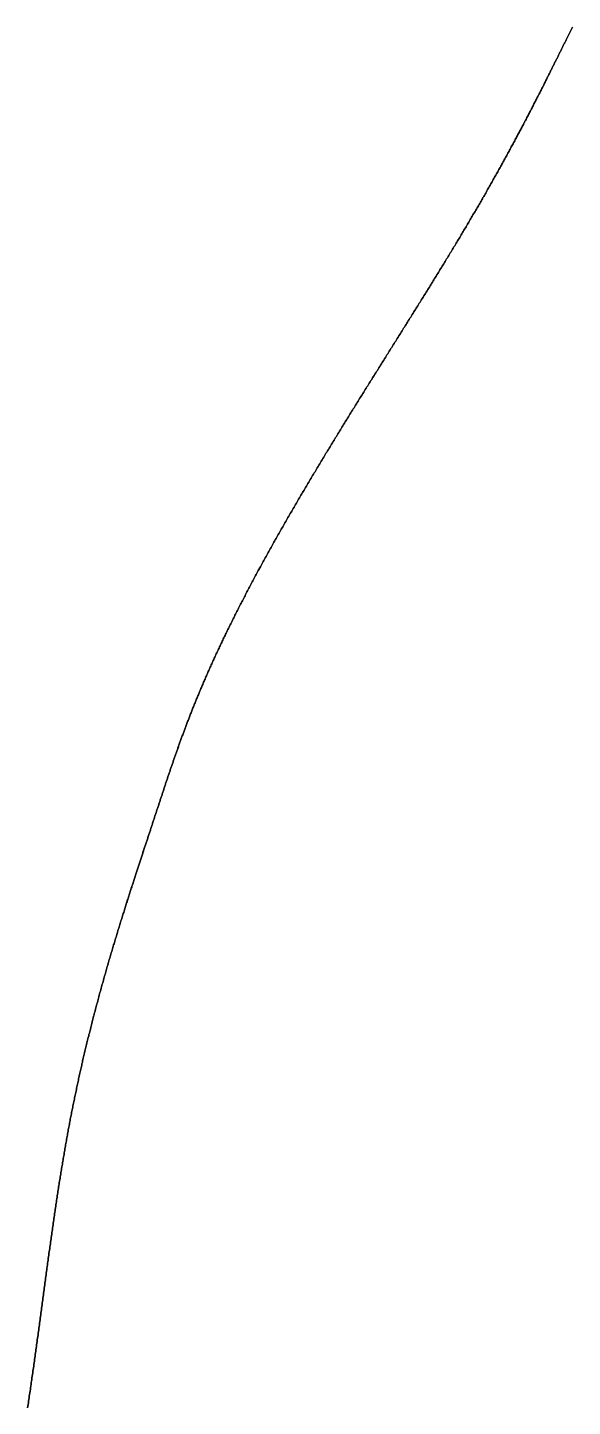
# Model space of a CAD drawing. Header units: inches. Extents: x 130170 to 284068, y 377793 to 804530.
# Drawn here: x 250117.7 to 250174.6, y 750770.5 to 750914.8 of the extents above; entities that cross this region are included whole.
import ezdxf

# ---------------------------------------------------------------- set-up
doc = ezdxf.new("R2010")
doc.units = ezdxf.units.IN
doc.header["$MEASUREMENT"] = 0
doc.layers.add('muni_il', color=7, linetype='Continuous')

msp = doc.modelspace()

# ---------------------------------------------------------------- linework, layer by layer
at = {"layer": 'muni_il'}
for points in [[(250174.63, 750914.84), (250174.6, 750914.77), (250174.56, 750914.71), (250174.53, 750914.64), (250174.49, 750914.57), (250174.46, 750914.5), (250174.43, 750914.43), (250174.39, 750914.36), (250174.36, 750914.29), (250174.32, 750914.22), (250174.29, 750914.15), (250174.25, 750914.08), (250174.22, 750914.01), (250174.18, 750913.94), (250174.15, 750913.87), (250174.11, 750913.8), (250174.08, 750913.73), (250174.04, 750913.65), (250174.01, 750913.58), (250173.97, 750913.51), (250173.93, 750913.43), (250173.9, 750913.36), (250173.86, 750913.29), (250173.82, 750913.21), (250173.79, 750913.14), (250173.75, 750913.06), (250173.71, 750912.99), (250173.68, 750912.91), (250173.64, 750912.84), (250173.6, 750912.76), (250173.56, 750912.69), (250173.52, 750912.61), (250173.49, 750912.53), (250173.45, 750912.45), (250173.41, 750912.38), (250173.37, 750912.3), (250173.33, 750912.22), (250173.29, 750912.14), (250173.25, 750912.06), (250173.22, 750911.98), (250173.18, 750911.9), (250173.14, 750911.82), (250173.1, 750911.74), (250173.06, 750911.66), (250173.02, 750911.58), (250172.98, 750911.5), (250172.94, 750911.42), (250172.89, 750911.34), (250172.85, 750911.25), (250172.81, 750911.17), (250172.77, 750911.09), (250172.73, 750911.01), (250172.69, 750910.92), (250172.65, 750910.84), (250172.6, 750910.75), (250172.56, 750910.67), (250172.52, 750910.58), (250172.48, 750910.5), (250172.43, 750910.41), (250172.39, 750910.33), (250172.35, 750910.24), (250172.3, 750910.15), (250172.26, 750910.07), (250172.22, 750909.98), (250172.17, 750909.89), (250172.13, 750909.8), (250172.09, 750909.71), (250172.04, 750909.63), (250172, 750909.54), (250171.95, 750909.45), (250171.91, 750909.36), (250171.86, 750909.27), (250171.82, 750909.18), (250171.77, 750909.09), (250171.72, 750909), (250171.68, 750908.9), (250171.63, 750908.81), (250171.59, 750908.72), (250171.54, 750908.63), (250171.49, 750908.54), (250171.44, 750908.44), (250171.4, 750908.35), (250171.35, 750908.26), (250171.3, 750908.16), (250171.25, 750908.07), (250171.21, 750907.97), (250171.16, 750907.88), (250171.11, 750907.78), (250171.06, 750907.69), (250171.01, 750907.59), (250170.96, 750907.49), (250170.91, 750907.4), (250170.86, 750907.3), (250170.81, 750907.2), (250170.76, 750907.11), (250170.71, 750907.01), (250170.66, 750906.91), (250170.61, 750906.81), (250170.56, 750906.71), (250170.51, 750906.61), (250170.46, 750906.51), (250170.41, 750906.41), (250170.36, 750906.31), (250170.31, 750906.21), (250170.25, 750906.11), (250170.2, 750906.01), (250170.15, 750905.91), (250170.1, 750905.81), (250170.04, 750905.71), (250169.99, 750905.61), (250169.94, 750905.5), (250169.88, 750905.4), (250169.83, 750905.3), (250169.78, 750905.19), (250169.72, 750905.09), (250169.67, 750904.99), (250169.61, 750904.88), (250169.56, 750904.78), (250169.5, 750904.67), (250169.45, 750904.57), (250169.39, 750904.46), (250169.34, 750904.36), (250169.28, 750904.25), (250169.23, 750904.15), (250169.17, 750904.04), (250169.11, 750903.93), (250169.06, 750903.83), (250169, 750903.72), (250168.94, 750903.61), (250168.89, 750903.51), (250168.83, 750903.4), (250168.77, 750903.29), (250168.71, 750903.18), (250168.65, 750903.07), (250168.6, 750902.96), (250168.54, 750902.85), (250168.48, 750902.75), (250168.42, 750902.64), (250168.36, 750902.53), (250168.3, 750902.42), (250168.24, 750902.31), (250168.18, 750902.2), (250168.12, 750902.08), (250168.06, 750901.97), (250168, 750901.86), (250167.94, 750901.75), (250167.88, 750901.64), (250167.82, 750901.53), (250167.76, 750901.41), (250167.7, 750901.3), (250167.64, 750901.19), (250167.57, 750901.08), (250167.51, 750900.96), (250167.45, 750900.85), (250167.39, 750900.74), (250167.32, 750900.62), (250167.26, 750900.51), (250167.2, 750900.4), (250167.14, 750900.28), (250167.07, 750900.17), (250167.01, 750900.05), (250166.94, 750899.94), (250166.88, 750899.82), (250166.82, 750899.71), (250166.75, 750899.59), (250166.69, 750899.48), (250166.62, 750899.36), (250166.56, 750899.24), (250166.49, 750899.13), (250166.43, 750899.01), (250166.36, 750898.89), (250166.3, 750898.78), (250166.23, 750898.66), (250166.16, 750898.54), (250166.1, 750898.43), (250166.03, 750898.31), (250165.96, 750898.19), (250165.9, 750898.07), (250165.83, 750897.95), (250165.76, 750897.84), (250165.69, 750897.72), (250165.63, 750897.6), (250165.56, 750897.48), (250165.49, 750897.36), (250165.42, 750897.24), (250165.35, 750897.12), (250165.28, 750897), (250165.22, 750896.88), (250165.15, 750896.76), (250165.08, 750896.64), (250165.01, 750896.52), (250164.94, 750896.4), (250164.87, 750896.28), (250164.8, 750896.16), (250164.73, 750896.04), (250164.66, 750895.92), (250164.59, 750895.8), (250164.52, 750895.68), (250164.45, 750895.55), (250164.38, 750895.43), (250164.3, 750895.31), (250164.23, 750895.19), (250164.16, 750895.07), (250164.09, 750894.94), (250164.02, 750894.82), (250163.95, 750894.7), (250163.87, 750894.58), (250163.8, 750894.45), (250163.73, 750894.33), (250163.66, 750894.21), (250163.58, 750894.08), (250163.51, 750893.96), (250163.44, 750893.84), (250163.36, 750893.71), (250163.29, 750893.59), (250163.21, 750893.47), (250163.14, 750893.34), (250163.07, 750893.22), (250162.99, 750893.09), (250162.92, 750892.97), (250162.84, 750892.84), (250162.77, 750892.72), (250162.69, 750892.59), (250162.62, 750892.47), (250162.54, 750892.34), (250162.47, 750892.22), (250162.39, 750892.09), (250162.32, 750891.97), (250162.24, 750891.84), (250162.17, 750891.72), (250162.09, 750891.59), (250162.01, 750891.46), (250161.94, 750891.34), (250161.86, 750891.21), (250161.78, 750891.09), (250161.71, 750890.96), (250161.63, 750890.83), (250161.55, 750890.71), (250161.48, 750890.58), (250161.4, 750890.45), (250161.32, 750890.32), (250161.24, 750890.2), (250161.17, 750890.07), (250161.09, 750889.94), (250161.01, 750889.82), (250160.93, 750889.69), (250160.85, 750889.56), (250160.78, 750889.43), (250160.7, 750889.3), (250160.62, 750889.18), (250160.54, 750889.05), (250160.46, 750888.92), (250160.38, 750888.79), (250160.3, 750888.66), (250160.22, 750888.53), (250160.14, 750888.41), (250160.06, 750888.28), (250159.99, 750888.15), (250159.91, 750888.02), (250159.83, 750887.89), (250159.75, 750887.76), (250159.67, 750887.63), (250159.59, 750887.5), (250159.51, 750887.37), (250159.43, 750887.24), (250159.35, 750887.11), (250159.27, 750886.98), (250159.18, 750886.85), (250159.1, 750886.72), (250159.02, 750886.59), (250158.94, 750886.46), (250158.86, 750886.33), (250158.78, 750886.2), (250158.7, 750886.07), (250158.62, 750885.94), (250158.54, 750885.81), (250158.46, 750885.68), (250158.37, 750885.55), (250158.29, 750885.42), (250158.21, 750885.29), (250158.13, 750885.16), (250158.05, 750885.03), (250157.97, 750884.9), (250157.88, 750884.77), (250157.8, 750884.63), (250157.72, 750884.5), (250157.64, 750884.37), (250157.56, 750884.24), (250157.47, 750884.11), (250157.39, 750883.98), (250157.31, 750883.85), (250157.23, 750883.71), (250157.14, 750883.58), (250157.06, 750883.45), (250156.98, 750883.32), (250156.9, 750883.19), (250156.81, 750883.05), (250156.73, 750882.92), (250156.65, 750882.79), (250156.57, 750882.66), (250156.48, 750882.52), (250156.4, 750882.39), (250156.32, 750882.26), (250156.23, 750882.13), (250156.15, 750881.99), (250156.07, 750881.86), (250155.98, 750881.73), (250155.9, 750881.6), (250155.82, 750881.46), (250155.73, 750881.33), (250155.65, 750881.2), (250155.57, 750881.06), (250155.48, 750880.93), (250155.4, 750880.8), (250155.32, 750880.66), (250155.23, 750880.53), (250155.15, 750880.4), (250155.07, 750880.26), (250154.98, 750880.13), (250154.9, 750880), (250154.81, 750879.86), (250154.73, 750879.73), (250154.65, 750879.59), (250154.56, 750879.46), (250154.48, 750879.33), (250154.4, 750879.19), (250154.31, 750879.06), (250154.23, 750878.92), (250154.14, 750878.79), (250154.06, 750878.66), (250153.98, 750878.52), (250153.89, 750878.39), (250153.81, 750878.25), (250153.72, 750878.12), (250153.64, 750877.98), (250153.56, 750877.85), (250153.47, 750877.71), (250153.39, 750877.58), (250153.3, 750877.45), (250153.22, 750877.31), (250153.14, 750877.18), (250153.05, 750877.04), (250152.97, 750876.91), (250152.88, 750876.77), (250152.8, 750876.64), (250152.72, 750876.5), (250152.63, 750876.37), (250152.55, 750876.23), (250152.46, 750876.1), (250152.38, 750875.96), (250152.3, 750875.82), (250152.21, 750875.69), (250152.13, 750875.55), (250152.04, 750875.42), (250151.96, 750875.28), (250151.88, 750875.15), (250151.79, 750875.01), (250151.71, 750874.88), (250151.62, 750874.74), (250151.54, 750874.6), (250151.46, 750874.47), (250151.37, 750874.33), (250151.29, 750874.2), (250151.2, 750874.06), (250151.12, 750873.92), (250151.04, 750873.79), (250150.95, 750873.65), (250150.87, 750873.52), (250150.78, 750873.38), (250150.7, 750873.24), (250150.62, 750873.11), (250150.53, 750872.97), (250150.45, 750872.83), (250150.37, 750872.7), (250150.28, 750872.56), (250150.2, 750872.42), (250150.11, 750872.29), (250150.03, 750872.15), (250149.95, 750872.01), (250149.86, 750871.88), (250149.78, 750871.74), (250149.7, 750871.6), (250149.61, 750871.47), (250149.53, 750871.33), (250149.45, 750871.19), (250149.36, 750871.06), (250149.28, 750870.92), (250149.2, 750870.78), (250149.11, 750870.65), (250149.03, 750870.51), (250148.95, 750870.37), (250148.86, 750870.24), (250148.78, 750870.1), (250148.7, 750869.96), (250148.62, 750869.82), (250148.53, 750869.69), (250148.45, 750869.55), (250148.37, 750869.41), (250148.28, 750869.28), (250148.2, 750869.14), (250148.12, 750869), (250148.04, 750868.86), (250147.95, 750868.73), (250147.87, 750868.59), (250147.79, 750868.45), (250147.71, 750868.31), (250147.63, 750868.18), (250147.54, 750868.04), (250147.46, 750867.9), (250147.38, 750867.76), (250147.3, 750867.63), (250147.22, 750867.49), (250147.13, 750867.35), (250147.05, 750867.22), (250146.97, 750867.08), (250146.89, 750866.94), (250146.81, 750866.8), (250146.73, 750866.67), (250146.65, 750866.53), (250146.56, 750866.39), (250146.48, 750866.25), (250146.4, 750866.12), (250146.32, 750865.98), (250146.24, 750865.84), (250146.16, 750865.7), (250146.08, 750865.57), (250146, 750865.43), (250145.92, 750865.29), (250145.84, 750865.15), (250145.76, 750865.02), (250145.68, 750864.88), (250145.6, 750864.74), (250145.52, 750864.61), (250145.44, 750864.47), (250145.36, 750864.33), (250145.28, 750864.19), (250145.2, 750864.06), (250145.12, 750863.92), (250145.04, 750863.78), (250144.96, 750863.65), (250144.88, 750863.51), (250144.81, 750863.37), (250144.73, 750863.24), (250144.65, 750863.1), (250144.57, 750862.96), (250144.49, 750862.83), (250144.41, 750862.69), (250144.34, 750862.55), (250144.26, 750862.42), (250144.18, 750862.28), (250144.1, 750862.14), (250144.03, 750862.01), (250143.95, 750861.87), (250143.87, 750861.73), (250143.79, 750861.6), (250143.72, 750861.46), (250143.64, 750861.33), (250143.56, 750861.19), (250143.49, 750861.05), (250143.41, 750860.92), (250143.34, 750860.78), (250143.26, 750860.65), (250143.19, 750860.51), (250143.11, 750860.38), (250143.03, 750860.24), (250142.96, 750860.11), (250142.88, 750859.97), (250142.81, 750859.84), (250142.74, 750859.7), (250142.66, 750859.57), (250142.59, 750859.43), (250142.51, 750859.3), (250142.44, 750859.16), (250142.36, 750859.03), (250142.29, 750858.9), (250142.22, 750858.76), (250142.15, 750858.63), (250142.07, 750858.49), (250142, 750858.36), (250141.93, 750858.23), (250141.85, 750858.09), (250141.78, 750857.96), (250141.71, 750857.83), (250141.64, 750857.69), (250141.57, 750857.56), (250141.5, 750857.43), (250141.43, 750857.3), (250141.35, 750857.16), (250141.28, 750857.03), (250141.21, 750856.9), (250141.14, 750856.77), (250141.07, 750856.64), (250141, 750856.51), (250140.93, 750856.37), (250140.87, 750856.24), (250140.8, 750856.11), (250140.73, 750855.98), (250140.66, 750855.85), (250140.59, 750855.72), (250140.52, 750855.59), (250140.45, 750855.46), (250140.39, 750855.33), (250140.32, 750855.2), (250140.25, 750855.07), (250140.19, 750854.94), (250140.12, 750854.81), (250140.05, 750854.69), (250139.99, 750854.56), (250139.92, 750854.43), (250139.86, 750854.3), (250139.79, 750854.17), (250139.72, 750854.04), (250139.66, 750853.92), (250139.6, 750853.79), (250139.53, 750853.66), (250139.47, 750853.54), (250139.4, 750853.41), (250139.34, 750853.28), (250139.28, 750853.16), (250139.21, 750853.03), (250139.15, 750852.9), (250139.09, 750852.78), (250139.03, 750852.65), (250138.96, 750852.53), (250138.9, 750852.4), (250138.84, 750852.28), (250138.78, 750852.15), (250138.72, 750852.03), (250138.66, 750851.91), (250138.6, 750851.78), (250138.54, 750851.66), (250138.48, 750851.54), (250138.42, 750851.41), (250138.36, 750851.29), (250138.3, 750851.17), (250138.24, 750851.05), (250138.18, 750850.92), (250138.12, 750850.8), (250138.06, 750850.68), (250138.01, 750850.56), (250137.95, 750850.44), (250137.89, 750850.32), (250137.84, 750850.2), (250137.78, 750850.08), (250137.72, 750849.96), (250137.67, 750849.84), (250137.61, 750849.72), (250137.55, 750849.6), (250137.5, 750849.48), (250137.44, 750849.36), (250137.39, 750849.25), (250137.34, 750849.13), (250137.28, 750849.01), (250137.23, 750848.89), (250137.17, 750848.78), (250137.12, 750848.66), (250137.07, 750848.54), (250137.01, 750848.43), (250136.96, 750848.31), (250136.91, 750848.2), (250136.86, 750848.08), (250136.81, 750847.96), (250136.75, 750847.85), (250136.7, 750847.73), (250136.65, 750847.62), (250136.6, 750847.51), (250136.55, 750847.39), (250136.5, 750847.28), (250136.45, 750847.17), (250136.4, 750847.05), (250136.35, 750846.94), (250136.3, 750846.83), (250136.25, 750846.72), (250136.21, 750846.6), (250136.16, 750846.49), (250136.11, 750846.38), (250136.06, 750846.27), (250136.01, 750846.16), (250135.97, 750846.05), (250135.92, 750845.94), (250135.87, 750845.83), (250135.83, 750845.72), (250135.78, 750845.61), (250135.74, 750845.5), (250135.69, 750845.39), (250135.64, 750845.28), (250135.6, 750845.17), (250135.55, 750845.07), (250135.51, 750844.96), (250135.46, 750844.85), (250135.42, 750844.74), (250135.38, 750844.64), (250135.33, 750844.53), (250135.29, 750844.42), (250135.25, 750844.32), (250135.2, 750844.21), (250135.16, 750844.11), (250135.12, 750844), (250135.08, 750843.9), (250135.03, 750843.79), (250134.99, 750843.69), (250134.95, 750843.58), (250134.91, 750843.48), (250134.87, 750843.37), (250134.83, 750843.27), (250134.79, 750843.17), (250134.75, 750843.06), (250134.7, 750842.96), (250134.66, 750842.86), (250134.62, 750842.76), (250134.59, 750842.65), (250134.55, 750842.55), (250134.51, 750842.45), (250134.47, 750842.35), (250134.43, 750842.25), (250134.39, 750842.15), (250134.35, 750842.05), (250134.31, 750841.95), (250134.28, 750841.85), (250134.24, 750841.75), (250134.2, 750841.65), (250134.16, 750841.55), (250134.13, 750841.45), (250134.09, 750841.35), (250134.05, 750841.25), (250134.01, 750841.15), (250133.98, 750841.05), (250133.94, 750840.96), (250133.91, 750840.86), (250133.87, 750840.76), (250133.83, 750840.66), (250133.8, 750840.57), (250133.76, 750840.47), (250133.73, 750840.37), (250133.69, 750840.28), (250133.66, 750840.18), (250133.62, 750840.08), (250133.59, 750839.99), (250133.55, 750839.89), (250133.52, 750839.8), (250133.48, 750839.7), (250133.45, 750839.6), (250133.42, 750839.51), (250133.38, 750839.41), (250133.35, 750839.32), (250133.32, 750839.23), (250133.28, 750839.13), (250133.25, 750839.04), (250133.22, 750838.94), (250133.18, 750838.85), (250133.15, 750838.76), (250133.12, 750838.66), (250133.08, 750838.57), (250133.05, 750838.48), (250133.02, 750838.38), (250132.99, 750838.29), (250132.96, 750838.2), (250132.92, 750838.11), (250132.89, 750838.01), (250132.86, 750837.92), (250132.83, 750837.83), (250132.8, 750837.74), (250132.76, 750837.65), (250132.73, 750837.55), (250132.7, 750837.46), (250132.67, 750837.37), (250132.64, 750837.28), (250132.61, 750837.19), (250132.58, 750837.1), (250132.55, 750837.01), (250132.52, 750836.92), (250132.49, 750836.83), (250132.46, 750836.74), (250132.42, 750836.65), (250132.39, 750836.55), (250132.36, 750836.46), (250132.33, 750836.37), (250132.3, 750836.28), (250132.27, 750836.19), (250132.24, 750836.1), (250132.21, 750836.01), (250132.18, 750835.93), (250132.15, 750835.84), (250132.12, 750835.75), (250132.09, 750835.66), (250132.06, 750835.57), (250132.03, 750835.48), (250132, 750835.39), (250131.97, 750835.3), (250131.94, 750835.21), (250131.91, 750835.12), (250131.89, 750835.03), (250131.86, 750834.94), (250131.83, 750834.85), (250131.8, 750834.76), (250131.77, 750834.67), (250131.74, 750834.59), (250131.71, 750834.5), (250131.68, 750834.41), (250131.65, 750834.32), (250131.62, 750834.23), (250131.59, 750834.14), (250131.56, 750834.05), (250131.53, 750833.96), (250131.5, 750833.87), (250131.47, 750833.78), (250131.44, 750833.69), (250131.41, 750833.6), (250131.38, 750833.52), (250131.36, 750833.43), (250131.33, 750833.34), (250131.3, 750833.25), (250131.27, 750833.16), (250131.24, 750833.07), (250131.21, 750832.98), (250131.18, 750832.89), (250131.15, 750832.8), (250131.12, 750832.71), (250131.09, 750832.62), (250131.06, 750832.53), (250131.03, 750832.44), (250131, 750832.35), (250130.97, 750832.26), (250130.94, 750832.17), (250130.91, 750832.07), (250130.88, 750831.98), (250130.85, 750831.89), (250130.82, 750831.8), (250130.79, 750831.71), (250130.76, 750831.62), (250130.73, 750831.53), (250130.7, 750831.43), (250130.67, 750831.34), (250130.64, 750831.25), (250130.61, 750831.16), (250130.58, 750831.06), (250130.55, 750830.97), (250130.52, 750830.88), (250130.49, 750830.79), (250130.46, 750830.69), (250130.43, 750830.6), (250130.39, 750830.5), (250130.36, 750830.41), (250130.33, 750830.32), (250130.3, 750830.22), (250130.27, 750830.13), (250130.24, 750830.03), (250130.21, 750829.94), (250130.18, 750829.84), (250130.14, 750829.74), (250130.11, 750829.65), (250130.08, 750829.55), (250130.05, 750829.45), (250130.02, 750829.36), (250129.98, 750829.26), (250129.95, 750829.16), (250129.92, 750829.06), (250129.89, 750828.96), (250129.86, 750828.87), (250129.82, 750828.77), (250129.79, 750828.67), (250129.76, 750828.57), (250129.72, 750828.47), (250129.69, 750828.37), (250129.66, 750828.27), (250129.63, 750828.17), (250129.59, 750828.06), (250129.56, 750827.96), (250129.52, 750827.86), (250129.49, 750827.76), (250129.46, 750827.65), (250129.42, 750827.55), (250129.39, 750827.45), (250129.36, 750827.34), (250129.32, 750827.24), (250129.29, 750827.13), (250129.25, 750827.03), (250129.22, 750826.92), (250129.18, 750826.81), (250129.15, 750826.71), (250129.11, 750826.6), (250129.08, 750826.49), (250129.04, 750826.38), (250129.01, 750826.28), (250128.97, 750826.17), (250128.94, 750826.06), (250128.9, 750825.95), (250128.86, 750825.84), (250128.83, 750825.73), (250128.79, 750825.62), (250128.76, 750825.5), (250128.72, 750825.39), (250128.68, 750825.28), (250128.65, 750825.17), (250128.61, 750825.05), (250128.57, 750824.94), (250128.54, 750824.82), (250128.5, 750824.71), (250128.46, 750824.59), (250128.43, 750824.48), (250128.39, 750824.36), (250128.35, 750824.24), (250128.31, 750824.13), (250128.27, 750824.01), (250128.24, 750823.89), (250128.2, 750823.77), (250128.16, 750823.65), (250128.12, 750823.53), (250128.08, 750823.41), (250128.05, 750823.29), (250128.01, 750823.17), (250127.97, 750823.05), (250127.93, 750822.93), (250127.89, 750822.8), (250127.85, 750822.68), (250127.81, 750822.56), (250127.77, 750822.43), (250127.74, 750822.31), (250127.7, 750822.18), (250127.66, 750822.06), (250127.62, 750821.93), (250127.58, 750821.8), (250127.54, 750821.68), (250127.5, 750821.55), (250127.46, 750821.42), (250127.42, 750821.29), (250127.38, 750821.16), (250127.34, 750821.03), (250127.3, 750820.9), (250127.26, 750820.77), (250127.22, 750820.64), (250127.18, 750820.51), (250127.14, 750820.38), (250127.1, 750820.25), (250127.06, 750820.12), (250127.02, 750819.98), (250126.98, 750819.85), (250126.94, 750819.72), (250126.9, 750819.58), (250126.85, 750819.45), (250126.81, 750819.31), (250126.77, 750819.18), (250126.73, 750819.04), (250126.69, 750818.9), (250126.65, 750818.77), (250126.61, 750818.63), (250126.57, 750818.49), (250126.53, 750818.35), (250126.49, 750818.22), (250126.45, 750818.08), (250126.4, 750817.94), (250126.36, 750817.8), (250126.32, 750817.66), (250126.28, 750817.52), (250126.24, 750817.38), (250126.2, 750817.24), (250126.16, 750817.1), (250126.12, 750816.96), (250126.08, 750816.82), (250126.04, 750816.67), (250125.99, 750816.53), (250125.95, 750816.39), (250125.91, 750816.25), (250125.87, 750816.1), (250125.83, 750815.96), (250125.79, 750815.82), (250125.75, 750815.67), (250125.71, 750815.53), (250125.67, 750815.39), (250125.63, 750815.24), (250125.59, 750815.1), (250125.55, 750814.95), (250125.51, 750814.81), (250125.46, 750814.66), (250125.42, 750814.52), (250125.38, 750814.37), (250125.34, 750814.23), (250125.3, 750814.08), (250125.26, 750813.94), (250125.22, 750813.79), (250125.18, 750813.64), (250125.14, 750813.5), (250125.1, 750813.35), (250125.06, 750813.2), (250125.02, 750813.06), (250124.99, 750812.91), (250124.95, 750812.76), (250124.91, 750812.62), (250124.87, 750812.47), (250124.83, 750812.32), (250124.79, 750812.18), (250124.75, 750812.03), (250124.71, 750811.88), (250124.67, 750811.74), (250124.63, 750811.59), (250124.6, 750811.44), (250124.56, 750811.3), (250124.52, 750811.15), (250124.48, 750811), (250124.44, 750810.85), (250124.41, 750810.71), (250124.37, 750810.56), (250124.33, 750810.41), (250124.29, 750810.27), (250124.26, 750810.12), (250124.22, 750809.97), (250124.18, 750809.83), (250124.15, 750809.68), (250124.11, 750809.53), (250124.07, 750809.39), (250124.04, 750809.24), (250124, 750809.09), (250123.96, 750808.95), (250123.93, 750808.8), (250123.89, 750808.65), (250123.86, 750808.51), (250123.82, 750808.36), (250123.79, 750808.22), (250123.75, 750808.07), (250123.72, 750807.93), (250123.68, 750807.78), (250123.65, 750807.64), (250123.61, 750807.49), (250123.58, 750807.35), (250123.54, 750807.2), (250123.51, 750807.06), (250123.48, 750806.91), (250123.44, 750806.77), (250123.41, 750806.62), (250123.38, 750806.48), (250123.34, 750806.33), (250123.31, 750806.19), (250123.28, 750806.05), (250123.24, 750805.9), (250123.21, 750805.76), (250123.18, 750805.62), (250123.15, 750805.47), (250123.12, 750805.33), (250123.08, 750805.19), (250123.05, 750805.04), (250123.02, 750804.9), (250122.99, 750804.76), (250122.96, 750804.62), (250122.93, 750804.47), (250122.9, 750804.33), (250122.87, 750804.19), (250122.84, 750804.05), (250122.81, 750803.91), (250122.78, 750803.77), (250122.75, 750803.62), (250122.72, 750803.48), (250122.69, 750803.34), (250122.66, 750803.2), (250122.63, 750803.06), (250122.6, 750802.92), (250122.57, 750802.78), (250122.54, 750802.64), (250122.51, 750802.5), (250122.48, 750802.35), (250122.45, 750802.21), (250122.42, 750802.07), (250122.4, 750801.93), (250122.37, 750801.79), (250122.34, 750801.65), (250122.31, 750801.51), (250122.29, 750801.37), (250122.26, 750801.23), (250122.23, 750801.09), (250122.2, 750800.95), (250122.18, 750800.81), (250122.15, 750800.67), (250122.12, 750800.53), (250122.09, 750800.39), (250122.07, 750800.25), (250122.04, 750800.11), (250122.02, 750799.97), (250121.99, 750799.83), (250121.96, 750799.69), (250121.94, 750799.55), (250121.91, 750799.4), (250121.88, 750799.26), (250121.86, 750799.12), (250121.83, 750798.98), (250121.81, 750798.84), (250121.78, 750798.7), (250121.76, 750798.56), (250121.73, 750798.41), (250121.71, 750798.27), (250121.68, 750798.13), (250121.65, 750797.99), (250121.63, 750797.85), (250121.6, 750797.7), (250121.58, 750797.56), (250121.55, 750797.42), (250121.53, 750797.27), (250121.51, 750797.13), (250121.48, 750796.99), (250121.46, 750796.84), (250121.43, 750796.7), (250121.41, 750796.55), (250121.38, 750796.41), (250121.36, 750796.26), (250121.33, 750796.12), (250121.31, 750795.97), (250121.29, 750795.82), (250121.26, 750795.68), (250121.24, 750795.53), (250121.21, 750795.38), (250121.19, 750795.24), (250121.17, 750795.09), (250121.14, 750794.94), (250121.12, 750794.79), (250121.09, 750794.64), (250121.07, 750794.49), (250121.05, 750794.34), (250121.02, 750794.19), (250121, 750794.04), (250120.97, 750793.89), (250120.95, 750793.74), (250120.93, 750793.59), (250120.9, 750793.43), (250120.88, 750793.28), (250120.86, 750793.13), (250120.83, 750792.97), (250120.81, 750792.82), (250120.79, 750792.67), (250120.76, 750792.51), (250120.74, 750792.36), (250120.71, 750792.2), (250120.69, 750792.04), (250120.67, 750791.89), (250120.64, 750791.73), (250120.62, 750791.57), (250120.6, 750791.41), (250120.57, 750791.25), (250120.55, 750791.09), (250120.53, 750790.94), (250120.5, 750790.78), (250120.48, 750790.61), (250120.46, 750790.45), (250120.43, 750790.29), (250120.41, 750790.13), (250120.39, 750789.97), (250120.36, 750789.81), (250120.34, 750789.64), (250120.32, 750789.48), (250120.29, 750789.31), (250120.27, 750789.15), (250120.25, 750788.99), (250120.22, 750788.82), (250120.2, 750788.65), (250120.18, 750788.49), (250120.15, 750788.32), (250120.13, 750788.16), (250120.11, 750787.99), (250120.08, 750787.82), (250120.06, 750787.65), (250120.04, 750787.48), (250120.01, 750787.32), (250119.99, 750787.15), (250119.97, 750786.98), (250119.94, 750786.81), (250119.92, 750786.64), (250119.89, 750786.47), (250119.87, 750786.3), (250119.85, 750786.12), (250119.82, 750785.95), (250119.8, 750785.78), (250119.78, 750785.61), (250119.75, 750785.44), (250119.73, 750785.27), (250119.71, 750785.09), (250119.68, 750784.92), (250119.66, 750784.75), (250119.64, 750784.58), (250119.61, 750784.4), (250119.59, 750784.23), (250119.57, 750784.06), (250119.54, 750783.88), (250119.52, 750783.71), (250119.5, 750783.53), (250119.47, 750783.36), (250119.45, 750783.19), (250119.43, 750783.01), (250119.4, 750782.84), (250119.38, 750782.66), (250119.36, 750782.49), (250119.33, 750782.31), (250119.31, 750782.14), (250119.29, 750781.96), (250119.26, 750781.79), (250119.24, 750781.61), (250119.22, 750781.44), (250119.19, 750781.26), (250119.17, 750781.09), (250119.15, 750780.92), (250119.12, 750780.74), (250119.1, 750780.57), (250119.08, 750780.39), (250119.05, 750780.22), (250119.03, 750780.04), (250119.01, 750779.87), (250118.98, 750779.69), (250118.96, 750779.52), (250118.94, 750779.35), (250118.91, 750779.17), (250118.89, 750779), (250118.86, 750778.82), (250118.84, 750778.65), (250118.82, 750778.48), (250118.79, 750778.3), (250118.77, 750778.13), (250118.75, 750777.96), (250118.72, 750777.78), (250118.7, 750777.61), (250118.67, 750777.44), (250118.65, 750777.26), (250118.63, 750777.09), (250118.6, 750776.92), (250118.58, 750776.75), (250118.55, 750776.57), (250118.53, 750776.4), (250118.51, 750776.23), (250118.48, 750776.06), (250118.46, 750775.88), (250118.43, 750775.71), (250118.41, 750775.54), (250118.39, 750775.37), (250118.36, 750775.19), (250118.34, 750775.02), (250118.31, 750774.85), (250118.29, 750774.68), (250118.26, 750774.5), (250118.24, 750774.33), (250118.21, 750774.16), (250118.19, 750773.99), (250118.16, 750773.81), (250118.14, 750773.64), (250118.11, 750773.47), (250118.09, 750773.29), (250118.06, 750773.12), (250118.04, 750772.95), (250118.01, 750772.77), (250117.99, 750772.6), (250117.96, 750772.42), (250117.94, 750772.25), (250117.91, 750772.07), (250117.89, 750771.9), (250117.86, 750771.72), (250117.83, 750771.55), (250117.81, 750771.37), (250117.78, 750771.19), (250117.76, 750771.01), (250117.73, 750770.84), (250117.7, 750770.66), (250117.68, 750770.48), (250117.65, 750770.3)], [(250117.65, 750770.3), (250117.68, 750770.48), (250117.7, 750770.66), (250117.73, 750770.84), (250117.76, 750771.01), (250117.78, 750771.19), (250117.81, 750771.37), (250117.83, 750771.55), (250117.86, 750771.72), (250117.89, 750771.9), (250117.91, 750772.07), (250117.94, 750772.25), (250117.96, 750772.42), (250117.99, 750772.6), (250118.01, 750772.77), (250118.04, 750772.95), (250118.06, 750773.12), (250118.09, 750773.29), (250118.11, 750773.47), (250118.14, 750773.64), (250118.16, 750773.81), (250118.19, 750773.99), (250118.21, 750774.16), (250118.24, 750774.33), (250118.26, 750774.5), (250118.29, 750774.68), (250118.31, 750774.85), (250118.34, 750775.02), (250118.36, 750775.19), (250118.39, 750775.37), (250118.41, 750775.54), (250118.43, 750775.71), (250118.46, 750775.88), (250118.48, 750776.06), (250118.51, 750776.23), (250118.53, 750776.4), (250118.55, 750776.57), (250118.58, 750776.75), (250118.6, 750776.92), (250118.63, 750777.09), (250118.65, 750777.26), (250118.67, 750777.44), (250118.7, 750777.61), (250118.72, 750777.78), (250118.75, 750777.96), (250118.77, 750778.13), (250118.79, 750778.3), (250118.82, 750778.48), (250118.84, 750778.65), (250118.86, 750778.82), (250118.89, 750779), (250118.91, 750779.17), (250118.94, 750779.35), (250118.96, 750779.52), (250118.98, 750779.69), (250119.01, 750779.87), (250119.03, 750780.04), (250119.05, 750780.22), (250119.08, 750780.39), (250119.1, 750780.57), (250119.12, 750780.74), (250119.15, 750780.92), (250119.17, 750781.09), (250119.19, 750781.26), (250119.22, 750781.44), (250119.24, 750781.61), (250119.26, 750781.79), (250119.29, 750781.96), (250119.31, 750782.14), (250119.33, 750782.31), (250119.36, 750782.49), (250119.38, 750782.66), (250119.4, 750782.84), (250119.43, 750783.01), (250119.45, 750783.19), (250119.47, 750783.36), (250119.5, 750783.53), (250119.52, 750783.71), (250119.54, 750783.88), (250119.57, 750784.06), (250119.59, 750784.23), (250119.61, 750784.4), (250119.64, 750784.58), (250119.66, 750784.75), (250119.68, 750784.92), (250119.71, 750785.09), (250119.73, 750785.27), (250119.75, 750785.44), (250119.78, 750785.61), (250119.8, 750785.78), (250119.82, 750785.95), (250119.85, 750786.12), (250119.87, 750786.3), (250119.89, 750786.47), (250119.92, 750786.64), (250119.94, 750786.81), (250119.97, 750786.98), (250119.99, 750787.15), (250120.01, 750787.32), (250120.04, 750787.48), (250120.06, 750787.65), (250120.08, 750787.82), (250120.11, 750787.99), (250120.13, 750788.16), (250120.15, 750788.32), (250120.18, 750788.49), (250120.2, 750788.65), (250120.22, 750788.82), (250120.25, 750788.99), (250120.27, 750789.15), (250120.29, 750789.31), (250120.32, 750789.48), (250120.34, 750789.64), (250120.36, 750789.81), (250120.39, 750789.97), (250120.41, 750790.13), (250120.43, 750790.29), (250120.46, 750790.45), (250120.48, 750790.61), (250120.5, 750790.78), (250120.53, 750790.94), (250120.55, 750791.09), (250120.57, 750791.25), (250120.6, 750791.41), (250120.62, 750791.57), (250120.64, 750791.73), (250120.67, 750791.89), (250120.69, 750792.04), (250120.71, 750792.2), (250120.74, 750792.36), (250120.76, 750792.51), (250120.79, 750792.67), (250120.81, 750792.82), (250120.83, 750792.97), (250120.86, 750793.13), (250120.88, 750793.28), (250120.9, 750793.43), (250120.93, 750793.59), (250120.95, 750793.74), (250120.97, 750793.89), (250121, 750794.04), (250121.02, 750794.19), (250121.05, 750794.34), (250121.07, 750794.49), (250121.09, 750794.64), (250121.12, 750794.79), (250121.14, 750794.94), (250121.17, 750795.09), (250121.19, 750795.24), (250121.21, 750795.38), (250121.24, 750795.53), (250121.26, 750795.68), (250121.29, 750795.82), (250121.31, 750795.97), (250121.33, 750796.12), (250121.36, 750796.26), (250121.38, 750796.41), (250121.41, 750796.55), (250121.43, 750796.7), (250121.46, 750796.84), (250121.48, 750796.99), (250121.51, 750797.13), (250121.53, 750797.27), (250121.55, 750797.42), (250121.58, 750797.56), (250121.6, 750797.7), (250121.63, 750797.85), (250121.65, 750797.99), (250121.68, 750798.13), (250121.71, 750798.27), (250121.73, 750798.41), (250121.76, 750798.56), (250121.78, 750798.7), (250121.81, 750798.84), (250121.83, 750798.98), (250121.86, 750799.12), (250121.88, 750799.26), (250121.91, 750799.4), (250121.94, 750799.55), (250121.96, 750799.69), (250121.99, 750799.83), (250122.02, 750799.97), (250122.04, 750800.11), (250122.07, 750800.25), (250122.09, 750800.39), (250122.12, 750800.53), (250122.15, 750800.67), (250122.18, 750800.81), (250122.2, 750800.95), (250122.23, 750801.09), (250122.26, 750801.23), (250122.29, 750801.37), (250122.31, 750801.51), (250122.34, 750801.65), (250122.37, 750801.79), (250122.4, 750801.93), (250122.42, 750802.07), (250122.45, 750802.21), (250122.48, 750802.35), (250122.51, 750802.5), (250122.54, 750802.64), (250122.57, 750802.78), (250122.6, 750802.92), (250122.63, 750803.06), (250122.66, 750803.2), (250122.69, 750803.34), (250122.72, 750803.48), (250122.75, 750803.62), (250122.78, 750803.77), (250122.81, 750803.91), (250122.84, 750804.05), (250122.87, 750804.19), (250122.9, 750804.33), (250122.93, 750804.47), (250122.96, 750804.62), (250122.99, 750804.76), (250123.02, 750804.9), (250123.05, 750805.04), (250123.08, 750805.19), (250123.12, 750805.33), (250123.15, 750805.47), (250123.18, 750805.62), (250123.21, 750805.76), (250123.24, 750805.9), (250123.28, 750806.05), (250123.31, 750806.19), (250123.34, 750806.33), (250123.38, 750806.48), (250123.41, 750806.62), (250123.44, 750806.77), (250123.48, 750806.91), (250123.51, 750807.06), (250123.54, 750807.2), (250123.58, 750807.35), (250123.61, 750807.49), (250123.65, 750807.64), (250123.68, 750807.78), (250123.72, 750807.93), (250123.75, 750808.07), (250123.79, 750808.22), (250123.82, 750808.36), (250123.86, 750808.51), (250123.89, 750808.65), (250123.93, 750808.8), (250123.96, 750808.95), (250124, 750809.09), (250124.04, 750809.24), (250124.07, 750809.39), (250124.11, 750809.53), (250124.15, 750809.68), (250124.18, 750809.83), (250124.22, 750809.97), (250124.26, 750810.12), (250124.29, 750810.27), (250124.33, 750810.41), (250124.37, 750810.56), (250124.41, 750810.71), (250124.44, 750810.85), (250124.48, 750811), (250124.52, 750811.15), (250124.56, 750811.3), (250124.6, 750811.44), (250124.63, 750811.59), (250124.67, 750811.74), (250124.71, 750811.88), (250124.75, 750812.03), (250124.79, 750812.18), (250124.83, 750812.32), (250124.87, 750812.47), (250124.91, 750812.62), (250124.95, 750812.76), (250124.99, 750812.91), (250125.02, 750813.06), (250125.06, 750813.2), (250125.1, 750813.35), (250125.14, 750813.5), (250125.18, 750813.64), (250125.22, 750813.79), (250125.26, 750813.94), (250125.3, 750814.08), (250125.34, 750814.23), (250125.38, 750814.37), (250125.42, 750814.52), (250125.46, 750814.66), (250125.51, 750814.81), (250125.55, 750814.95), (250125.59, 750815.1), (250125.63, 750815.24), (250125.67, 750815.39), (250125.71, 750815.53), (250125.75, 750815.67), (250125.79, 750815.82), (250125.83, 750815.96), (250125.87, 750816.1), (250125.91, 750816.25), (250125.95, 750816.39), (250125.99, 750816.53), (250126.04, 750816.67), (250126.08, 750816.82), (250126.12, 750816.96), (250126.16, 750817.1), (250126.2, 750817.24), (250126.24, 750817.38), (250126.28, 750817.52), (250126.32, 750817.66), (250126.36, 750817.8), (250126.4, 750817.94), (250126.45, 750818.08), (250126.49, 750818.22), (250126.53, 750818.35), (250126.57, 750818.49), (250126.61, 750818.63), (250126.65, 750818.77), (250126.69, 750818.9), (250126.73, 750819.04), (250126.77, 750819.18), (250126.81, 750819.31), (250126.85, 750819.45), (250126.9, 750819.58), (250126.94, 750819.72), (250126.98, 750819.85), (250127.02, 750819.98), (250127.06, 750820.12), (250127.1, 750820.25), (250127.14, 750820.38), (250127.18, 750820.51), (250127.22, 750820.64), (250127.26, 750820.77), (250127.3, 750820.9), (250127.34, 750821.03), (250127.38, 750821.16), (250127.42, 750821.29), (250127.46, 750821.42), (250127.5, 750821.55), (250127.54, 750821.68), (250127.58, 750821.8), (250127.62, 750821.93), (250127.66, 750822.06), (250127.7, 750822.18), (250127.74, 750822.31), (250127.77, 750822.43), (250127.81, 750822.56), (250127.85, 750822.68), (250127.89, 750822.8), (250127.93, 750822.93), (250127.97, 750823.05), (250128.01, 750823.17), (250128.05, 750823.29), (250128.08, 750823.41), (250128.12, 750823.53), (250128.16, 750823.65), (250128.2, 750823.77), (250128.24, 750823.89), (250128.27, 750824.01), (250128.31, 750824.13), (250128.35, 750824.24), (250128.39, 750824.36), (250128.43, 750824.48), (250128.46, 750824.59), (250128.5, 750824.71), (250128.54, 750824.82), (250128.57, 750824.94), (250128.61, 750825.05), (250128.65, 750825.17), (250128.68, 750825.28), (250128.72, 750825.39), (250128.76, 750825.5), (250128.79, 750825.62), (250128.83, 750825.73), (250128.86, 750825.84), (250128.9, 750825.95), (250128.94, 750826.06), (250128.97, 750826.17), (250129.01, 750826.28), (250129.04, 750826.38), (250129.08, 750826.49), (250129.11, 750826.6), (250129.15, 750826.71), (250129.18, 750826.81), (250129.22, 750826.92), (250129.25, 750827.03), (250129.29, 750827.13), (250129.32, 750827.24), (250129.36, 750827.34), (250129.39, 750827.45), (250129.42, 750827.55), (250129.46, 750827.65), (250129.49, 750827.76), (250129.52, 750827.86), (250129.56, 750827.96), (250129.59, 750828.06), (250129.63, 750828.17), (250129.66, 750828.27), (250129.69, 750828.37), (250129.72, 750828.47), (250129.76, 750828.57), (250129.79, 750828.67), (250129.82, 750828.77), (250129.86, 750828.87), (250129.89, 750828.96), (250129.92, 750829.06), (250129.95, 750829.16), (250129.98, 750829.26), (250130.02, 750829.36), (250130.05, 750829.45), (250130.08, 750829.55), (250130.11, 750829.65), (250130.14, 750829.74), (250130.18, 750829.84), (250130.21, 750829.94), (250130.24, 750830.03), (250130.27, 750830.13), (250130.3, 750830.22), (250130.33, 750830.32), (250130.36, 750830.41), (250130.39, 750830.5), (250130.43, 750830.6), (250130.46, 750830.69), (250130.49, 750830.79), (250130.52, 750830.88), (250130.55, 750830.97), (250130.58, 750831.06), (250130.61, 750831.16), (250130.64, 750831.25), (250130.67, 750831.34), (250130.7, 750831.43), (250130.73, 750831.53), (250130.76, 750831.62), (250130.79, 750831.71), (250130.82, 750831.8), (250130.85, 750831.89), (250130.88, 750831.98), (250130.91, 750832.07), (250130.94, 750832.17), (250130.97, 750832.26), (250131, 750832.35), (250131.03, 750832.44), (250131.06, 750832.53), (250131.09, 750832.62), (250131.12, 750832.71), (250131.15, 750832.8), (250131.18, 750832.89), (250131.21, 750832.98), (250131.24, 750833.07), (250131.27, 750833.16), (250131.3, 750833.25), (250131.33, 750833.34), (250131.36, 750833.43), (250131.38, 750833.52), (250131.41, 750833.6), (250131.44, 750833.69), (250131.47, 750833.78), (250131.5, 750833.87), (250131.53, 750833.96), (250131.56, 750834.05), (250131.59, 750834.14), (250131.62, 750834.23), (250131.65, 750834.32), (250131.68, 750834.41), (250131.71, 750834.5), (250131.74, 750834.59), (250131.77, 750834.67), (250131.8, 750834.76), (250131.83, 750834.85), (250131.86, 750834.94), (250131.89, 750835.03), (250131.91, 750835.12), (250131.94, 750835.21), (250131.97, 750835.3), (250132, 750835.39), (250132.03, 750835.48), (250132.06, 750835.57), (250132.09, 750835.66), (250132.12, 750835.75), (250132.15, 750835.84), (250132.18, 750835.93), (250132.21, 750836.01), (250132.24, 750836.1), (250132.27, 750836.19), (250132.3, 750836.28), (250132.33, 750836.37), (250132.36, 750836.46), (250132.39, 750836.55), (250132.42, 750836.65), (250132.46, 750836.74), (250132.49, 750836.83), (250132.52, 750836.92), (250132.55, 750837.01), (250132.58, 750837.1), (250132.61, 750837.19), (250132.64, 750837.28), (250132.67, 750837.37), (250132.7, 750837.46), (250132.73, 750837.55), (250132.76, 750837.65), (250132.8, 750837.74), (250132.83, 750837.83), (250132.86, 750837.92), (250132.89, 750838.01), (250132.92, 750838.11), (250132.96, 750838.2), (250132.99, 750838.29), (250133.02, 750838.38), (250133.05, 750838.48), (250133.08, 750838.57), (250133.12, 750838.66), (250133.15, 750838.76), (250133.18, 750838.85), (250133.22, 750838.94), (250133.25, 750839.04), (250133.28, 750839.13), (250133.32, 750839.23), (250133.35, 750839.32), (250133.38, 750839.41), (250133.42, 750839.51), (250133.45, 750839.6), (250133.48, 750839.7), (250133.52, 750839.8), (250133.55, 750839.89), (250133.59, 750839.99), (250133.62, 750840.08), (250133.66, 750840.18), (250133.69, 750840.28), (250133.73, 750840.37), (250133.76, 750840.47), (250133.8, 750840.57), (250133.83, 750840.66), (250133.87, 750840.76), (250133.91, 750840.86), (250133.94, 750840.96), (250133.98, 750841.05), (250134.01, 750841.15), (250134.05, 750841.25), (250134.09, 750841.35), (250134.13, 750841.45), (250134.16, 750841.55), (250134.2, 750841.65), (250134.24, 750841.75), (250134.28, 750841.85), (250134.31, 750841.95), (250134.35, 750842.05), (250134.39, 750842.15), (250134.43, 750842.25), (250134.47, 750842.35), (250134.51, 750842.45), (250134.55, 750842.55), (250134.59, 750842.65), (250134.62, 750842.76), (250134.66, 750842.86), (250134.7, 750842.96), (250134.75, 750843.06), (250134.79, 750843.17), (250134.83, 750843.27), (250134.87, 750843.37), (250134.91, 750843.48), (250134.95, 750843.58), (250134.99, 750843.69), (250135.03, 750843.79), (250135.08, 750843.9), (250135.12, 750844), (250135.16, 750844.11), (250135.2, 750844.21), (250135.25, 750844.32), (250135.29, 750844.42), (250135.33, 750844.53), (250135.38, 750844.64), (250135.42, 750844.74), (250135.46, 750844.85), (250135.51, 750844.96), (250135.55, 750845.07), (250135.6, 750845.17), (250135.64, 750845.28), (250135.69, 750845.39), (250135.74, 750845.5), (250135.78, 750845.61), (250135.83, 750845.72), (250135.87, 750845.83), (250135.92, 750845.94), (250135.97, 750846.05), (250136.01, 750846.16), (250136.06, 750846.27), (250136.11, 750846.38), (250136.16, 750846.49), (250136.21, 750846.6), (250136.25, 750846.72), (250136.3, 750846.83), (250136.35, 750846.94), (250136.4, 750847.05), (250136.45, 750847.17), (250136.5, 750847.28), (250136.55, 750847.39), (250136.6, 750847.51), (250136.65, 750847.62), (250136.7, 750847.73), (250136.75, 750847.85), (250136.81, 750847.96), (250136.86, 750848.08), (250136.91, 750848.2), (250136.96, 750848.31), (250137.01, 750848.43), (250137.07, 750848.54), (250137.12, 750848.66), (250137.17, 750848.78), (250137.23, 750848.89), (250137.28, 750849.01), (250137.34, 750849.13), (250137.39, 750849.25), (250137.44, 750849.36), (250137.5, 750849.48), (250137.55, 750849.6), (250137.61, 750849.72), (250137.67, 750849.84), (250137.72, 750849.96), (250137.78, 750850.08), (250137.84, 750850.2), (250137.89, 750850.32), (250137.95, 750850.44), (250138.01, 750850.56), (250138.06, 750850.68), (250138.12, 750850.8), (250138.18, 750850.92), (250138.24, 750851.05), (250138.3, 750851.17), (250138.36, 750851.29), (250138.42, 750851.41), (250138.48, 750851.54), (250138.54, 750851.66), (250138.6, 750851.78), (250138.66, 750851.91), (250138.72, 750852.03), (250138.78, 750852.15), (250138.84, 750852.28), (250138.9, 750852.4), (250138.96, 750852.53), (250139.03, 750852.65), (250139.09, 750852.78), (250139.15, 750852.9), (250139.21, 750853.03), (250139.28, 750853.16), (250139.34, 750853.28), (250139.4, 750853.41), (250139.47, 750853.54), (250139.53, 750853.66), (250139.6, 750853.79), (250139.66, 750853.92), (250139.72, 750854.04), (250139.79, 750854.17), (250139.86, 750854.3), (250139.92, 750854.43), (250139.99, 750854.56), (250140.05, 750854.69), (250140.12, 750854.81), (250140.19, 750854.94), (250140.25, 750855.07), (250140.32, 750855.2), (250140.39, 750855.33), (250140.45, 750855.46), (250140.52, 750855.59), (250140.59, 750855.72), (250140.66, 750855.85), (250140.73, 750855.98), (250140.8, 750856.11), (250140.87, 750856.24), (250140.93, 750856.37), (250141, 750856.51), (250141.07, 750856.64), (250141.14, 750856.77), (250141.21, 750856.9), (250141.28, 750857.03), (250141.35, 750857.16), (250141.43, 750857.3), (250141.5, 750857.43), (250141.57, 750857.56), (250141.64, 750857.69), (250141.71, 750857.83), (250141.78, 750857.96), (250141.85, 750858.09), (250141.93, 750858.23), (250142, 750858.36), (250142.07, 750858.49), (250142.15, 750858.63), (250142.22, 750858.76), (250142.29, 750858.9), (250142.36, 750859.03), (250142.44, 750859.16), (250142.51, 750859.3), (250142.59, 750859.43), (250142.66, 750859.57), (250142.74, 750859.7), (250142.81, 750859.84), (250142.88, 750859.97), (250142.96, 750860.11), (250143.03, 750860.24), (250143.11, 750860.38), (250143.19, 750860.51), (250143.26, 750860.65), (250143.34, 750860.78), (250143.41, 750860.92), (250143.49, 750861.05), (250143.56, 750861.19), (250143.64, 750861.33), (250143.72, 750861.46), (250143.79, 750861.6), (250143.87, 750861.73), (250143.95, 750861.87), (250144.03, 750862.01), (250144.1, 750862.14), (250144.18, 750862.28), (250144.26, 750862.42), (250144.34, 750862.55), (250144.41, 750862.69), (250144.49, 750862.83), (250144.57, 750862.96), (250144.65, 750863.1), (250144.73, 750863.24), (250144.81, 750863.37), (250144.88, 750863.51), (250144.96, 750863.65), (250145.04, 750863.78), (250145.12, 750863.92), (250145.2, 750864.06), (250145.28, 750864.19), (250145.36, 750864.33), (250145.44, 750864.47), (250145.52, 750864.61), (250145.6, 750864.74), (250145.68, 750864.88), (250145.76, 750865.02), (250145.84, 750865.15), (250145.92, 750865.29), (250146, 750865.43), (250146.08, 750865.57), (250146.16, 750865.7), (250146.24, 750865.84), (250146.32, 750865.98), (250146.4, 750866.12), (250146.48, 750866.25), (250146.56, 750866.39), (250146.65, 750866.53), (250146.73, 750866.67), (250146.81, 750866.8), (250146.89, 750866.94), (250146.97, 750867.08), (250147.05, 750867.22), (250147.13, 750867.35), (250147.22, 750867.49), (250147.3, 750867.63), (250147.38, 750867.76), (250147.46, 750867.9), (250147.54, 750868.04), (250147.63, 750868.18), (250147.71, 750868.31), (250147.79, 750868.45), (250147.87, 750868.59), (250147.95, 750868.73), (250148.04, 750868.86), (250148.12, 750869), (250148.2, 750869.14), (250148.28, 750869.28), (250148.37, 750869.41), (250148.45, 750869.55), (250148.53, 750869.69), (250148.62, 750869.82), (250148.7, 750869.96), (250148.78, 750870.1), (250148.86, 750870.24), (250148.95, 750870.37), (250149.03, 750870.51), (250149.11, 750870.65), (250149.2, 750870.78), (250149.28, 750870.92), (250149.36, 750871.06), (250149.45, 750871.19), (250149.53, 750871.33), (250149.61, 750871.47), (250149.7, 750871.6), (250149.78, 750871.74), (250149.86, 750871.88), (250149.95, 750872.01), (250150.03, 750872.15), (250150.11, 750872.29), (250150.2, 750872.42), (250150.28, 750872.56), (250150.37, 750872.7), (250150.45, 750872.83), (250150.53, 750872.97), (250150.62, 750873.11), (250150.7, 750873.24), (250150.78, 750873.38), (250150.87, 750873.52), (250150.95, 750873.65), (250151.04, 750873.79), (250151.12, 750873.92), (250151.2, 750874.06), (250151.29, 750874.2), (250151.37, 750874.33), (250151.46, 750874.47), (250151.54, 750874.6), (250151.62, 750874.74), (250151.71, 750874.88), (250151.79, 750875.01), (250151.88, 750875.15), (250151.96, 750875.28), (250152.04, 750875.42), (250152.13, 750875.55), (250152.21, 750875.69), (250152.3, 750875.82), (250152.38, 750875.96), (250152.46, 750876.1), (250152.55, 750876.23), (250152.63, 750876.37), (250152.72, 750876.5), (250152.8, 750876.64), (250152.88, 750876.77), (250152.97, 750876.91), (250153.05, 750877.04), (250153.14, 750877.18), (250153.22, 750877.31), (250153.3, 750877.45), (250153.39, 750877.58), (250153.47, 750877.71), (250153.56, 750877.85), (250153.64, 750877.98), (250153.72, 750878.12), (250153.81, 750878.25), (250153.89, 750878.39), (250153.98, 750878.52), (250154.06, 750878.66), (250154.14, 750878.79), (250154.23, 750878.92), (250154.31, 750879.06), (250154.4, 750879.19), (250154.48, 750879.33), (250154.56, 750879.46), (250154.65, 750879.59), (250154.73, 750879.73), (250154.81, 750879.86), (250154.9, 750880), (250154.98, 750880.13), (250155.07, 750880.26), (250155.15, 750880.4), (250155.23, 750880.53), (250155.32, 750880.66), (250155.4, 750880.8), (250155.48, 750880.93), (250155.57, 750881.06), (250155.65, 750881.2), (250155.73, 750881.33), (250155.82, 750881.46), (250155.9, 750881.6), (250155.98, 750881.73), (250156.07, 750881.86), (250156.15, 750881.99), (250156.23, 750882.13), (250156.32, 750882.26), (250156.4, 750882.39), (250156.48, 750882.52), (250156.57, 750882.66), (250156.65, 750882.79), (250156.73, 750882.92), (250156.81, 750883.05), (250156.9, 750883.19), (250156.98, 750883.32), (250157.06, 750883.45), (250157.14, 750883.58), (250157.23, 750883.71), (250157.31, 750883.85), (250157.39, 750883.98), (250157.47, 750884.11), (250157.56, 750884.24), (250157.64, 750884.37), (250157.72, 750884.5), (250157.8, 750884.63), (250157.88, 750884.77), (250157.97, 750884.9), (250158.05, 750885.03), (250158.13, 750885.16), (250158.21, 750885.29), (250158.29, 750885.42), (250158.37, 750885.55), (250158.46, 750885.68), (250158.54, 750885.81), (250158.62, 750885.94), (250158.7, 750886.07), (250158.78, 750886.2), (250158.86, 750886.33), (250158.94, 750886.46), (250159.02, 750886.59), (250159.1, 750886.72), (250159.18, 750886.85), (250159.27, 750886.98), (250159.35, 750887.11), (250159.43, 750887.24), (250159.51, 750887.37), (250159.59, 750887.5), (250159.67, 750887.63), (250159.75, 750887.76), (250159.83, 750887.89), (250159.91, 750888.02), (250159.99, 750888.15), (250160.06, 750888.28), (250160.14, 750888.41), (250160.22, 750888.53), (250160.3, 750888.66), (250160.38, 750888.79), (250160.46, 750888.92), (250160.54, 750889.05), (250160.62, 750889.18), (250160.7, 750889.3), (250160.78, 750889.43), (250160.85, 750889.56), (250160.93, 750889.69), (250161.01, 750889.82), (250161.09, 750889.94), (250161.17, 750890.07), (250161.24, 750890.2), (250161.32, 750890.32), (250161.4, 750890.45), (250161.48, 750890.58), (250161.55, 750890.71), (250161.63, 750890.83), (250161.71, 750890.96), (250161.78, 750891.09), (250161.86, 750891.21), (250161.94, 750891.34), (250162.01, 750891.46), (250162.09, 750891.59), (250162.17, 750891.72), (250162.24, 750891.84), (250162.32, 750891.97), (250162.39, 750892.09), (250162.47, 750892.22), (250162.54, 750892.34), (250162.62, 750892.47), (250162.69, 750892.59), (250162.77, 750892.72), (250162.84, 750892.84), (250162.92, 750892.97), (250162.99, 750893.09), (250163.07, 750893.22), (250163.14, 750893.34), (250163.21, 750893.47), (250163.29, 750893.59), (250163.36, 750893.71), (250163.44, 750893.84), (250163.51, 750893.96), (250163.58, 750894.08), (250163.66, 750894.21), (250163.73, 750894.33), (250163.8, 750894.45), (250163.87, 750894.58), (250163.95, 750894.7), (250164.02, 750894.82), (250164.09, 750894.94), (250164.16, 750895.07), (250164.23, 750895.19), (250164.3, 750895.31), (250164.38, 750895.43), (250164.45, 750895.55), (250164.52, 750895.68), (250164.59, 750895.8), (250164.66, 750895.92), (250164.73, 750896.04), (250164.8, 750896.16), (250164.87, 750896.28), (250164.94, 750896.4), (250165.01, 750896.52), (250165.08, 750896.64), (250165.15, 750896.76), (250165.22, 750896.88), (250165.28, 750897), (250165.35, 750897.12), (250165.42, 750897.24), (250165.49, 750897.36), (250165.56, 750897.48), (250165.63, 750897.6), (250165.69, 750897.72), (250165.76, 750897.84), (250165.83, 750897.95), (250165.9, 750898.07), (250165.96, 750898.19), (250166.03, 750898.31), (250166.1, 750898.43), (250166.16, 750898.54), (250166.23, 750898.66), (250166.3, 750898.78), (250166.36, 750898.89), (250166.43, 750899.01), (250166.49, 750899.13), (250166.56, 750899.24), (250166.62, 750899.36), (250166.69, 750899.48), (250166.75, 750899.59), (250166.82, 750899.71), (250166.88, 750899.82), (250166.94, 750899.94), (250167.01, 750900.05), (250167.07, 750900.17), (250167.14, 750900.28), (250167.2, 750900.4), (250167.26, 750900.51), (250167.32, 750900.62), (250167.39, 750900.74), (250167.45, 750900.85), (250167.51, 750900.96), (250167.57, 750901.08), (250167.64, 750901.19), (250167.7, 750901.3), (250167.76, 750901.41), (250167.82, 750901.53), (250167.88, 750901.64), (250167.94, 750901.75), (250168, 750901.86), (250168.06, 750901.97), (250168.12, 750902.08), (250168.18, 750902.2), (250168.24, 750902.31), (250168.3, 750902.42), (250168.36, 750902.53), (250168.42, 750902.64), (250168.48, 750902.75), (250168.54, 750902.85), (250168.6, 750902.96), (250168.65, 750903.07), (250168.71, 750903.18), (250168.77, 750903.29), (250168.83, 750903.4), (250168.89, 750903.51), (250168.94, 750903.61), (250169, 750903.72), (250169.06, 750903.83), (250169.11, 750903.93), (250169.17, 750904.04), (250169.23, 750904.15), (250169.28, 750904.25), (250169.34, 750904.36), (250169.39, 750904.46), (250169.45, 750904.57), (250169.5, 750904.67), (250169.56, 750904.78), (250169.61, 750904.88), (250169.67, 750904.99), (250169.72, 750905.09), (250169.78, 750905.19), (250169.83, 750905.3), (250169.88, 750905.4), (250169.94, 750905.5), (250169.99, 750905.61), (250170.04, 750905.71), (250170.1, 750905.81), (250170.15, 750905.91), (250170.2, 750906.01), (250170.25, 750906.11), (250170.31, 750906.21), (250170.36, 750906.31), (250170.41, 750906.41), (250170.46, 750906.51), (250170.51, 750906.61), (250170.56, 750906.71), (250170.61, 750906.81), (250170.66, 750906.91), (250170.71, 750907.01), (250170.76, 750907.11), (250170.81, 750907.2), (250170.86, 750907.3), (250170.91, 750907.4), (250170.96, 750907.49), (250171.01, 750907.59), (250171.06, 750907.69), (250171.11, 750907.78), (250171.16, 750907.88), (250171.21, 750907.97), (250171.25, 750908.07), (250171.3, 750908.16), (250171.35, 750908.26), (250171.4, 750908.35), (250171.44, 750908.44), (250171.49, 750908.54), (250171.54, 750908.63), (250171.59, 750908.72), (250171.63, 750908.81), (250171.68, 750908.9), (250171.72, 750909), (250171.77, 750909.09), (250171.82, 750909.18), (250171.86, 750909.27), (250171.91, 750909.36), (250171.95, 750909.45), (250172, 750909.54), (250172.04, 750909.63), (250172.09, 750909.71), (250172.13, 750909.8), (250172.17, 750909.89), (250172.22, 750909.98), (250172.26, 750910.07), (250172.3, 750910.15), (250172.35, 750910.24), (250172.39, 750910.33), (250172.43, 750910.41), (250172.48, 750910.5), (250172.52, 750910.58), (250172.56, 750910.67), (250172.6, 750910.75), (250172.65, 750910.84), (250172.69, 750910.92), (250172.73, 750911.01), (250172.77, 750911.09), (250172.81, 750911.17), (250172.85, 750911.25), (250172.89, 750911.34), (250172.94, 750911.42), (250172.98, 750911.5), (250173.02, 750911.58), (250173.06, 750911.66), (250173.1, 750911.74), (250173.14, 750911.82), (250173.18, 750911.9), (250173.22, 750911.98), (250173.25, 750912.06), (250173.29, 750912.14), (250173.33, 750912.22), (250173.37, 750912.3), (250173.41, 750912.38), (250173.45, 750912.45), (250173.49, 750912.53), (250173.52, 750912.61), (250173.56, 750912.69), (250173.6, 750912.76), (250173.64, 750912.84), (250173.68, 750912.91), (250173.71, 750912.99), (250173.75, 750913.06), (250173.79, 750913.14), (250173.82, 750913.21), (250173.86, 750913.29), (250173.9, 750913.36), (250173.93, 750913.43), (250173.97, 750913.51), (250174.01, 750913.58), (250174.04, 750913.65), (250174.08, 750913.73), (250174.11, 750913.8), (250174.15, 750913.87), (250174.18, 750913.94), (250174.22, 750914.01), (250174.25, 750914.08), (250174.29, 750914.15), (250174.32, 750914.22), (250174.36, 750914.29), (250174.39, 750914.36), (250174.43, 750914.43), (250174.46, 750914.5), (250174.49, 750914.57), (250174.53, 750914.64), (250174.56, 750914.71), (250174.6, 750914.77), (250174.63, 750914.84)]]:
    msp.add_lwpolyline(points, dxfattribs=at)

doc.saveas('drawing.dxf')
